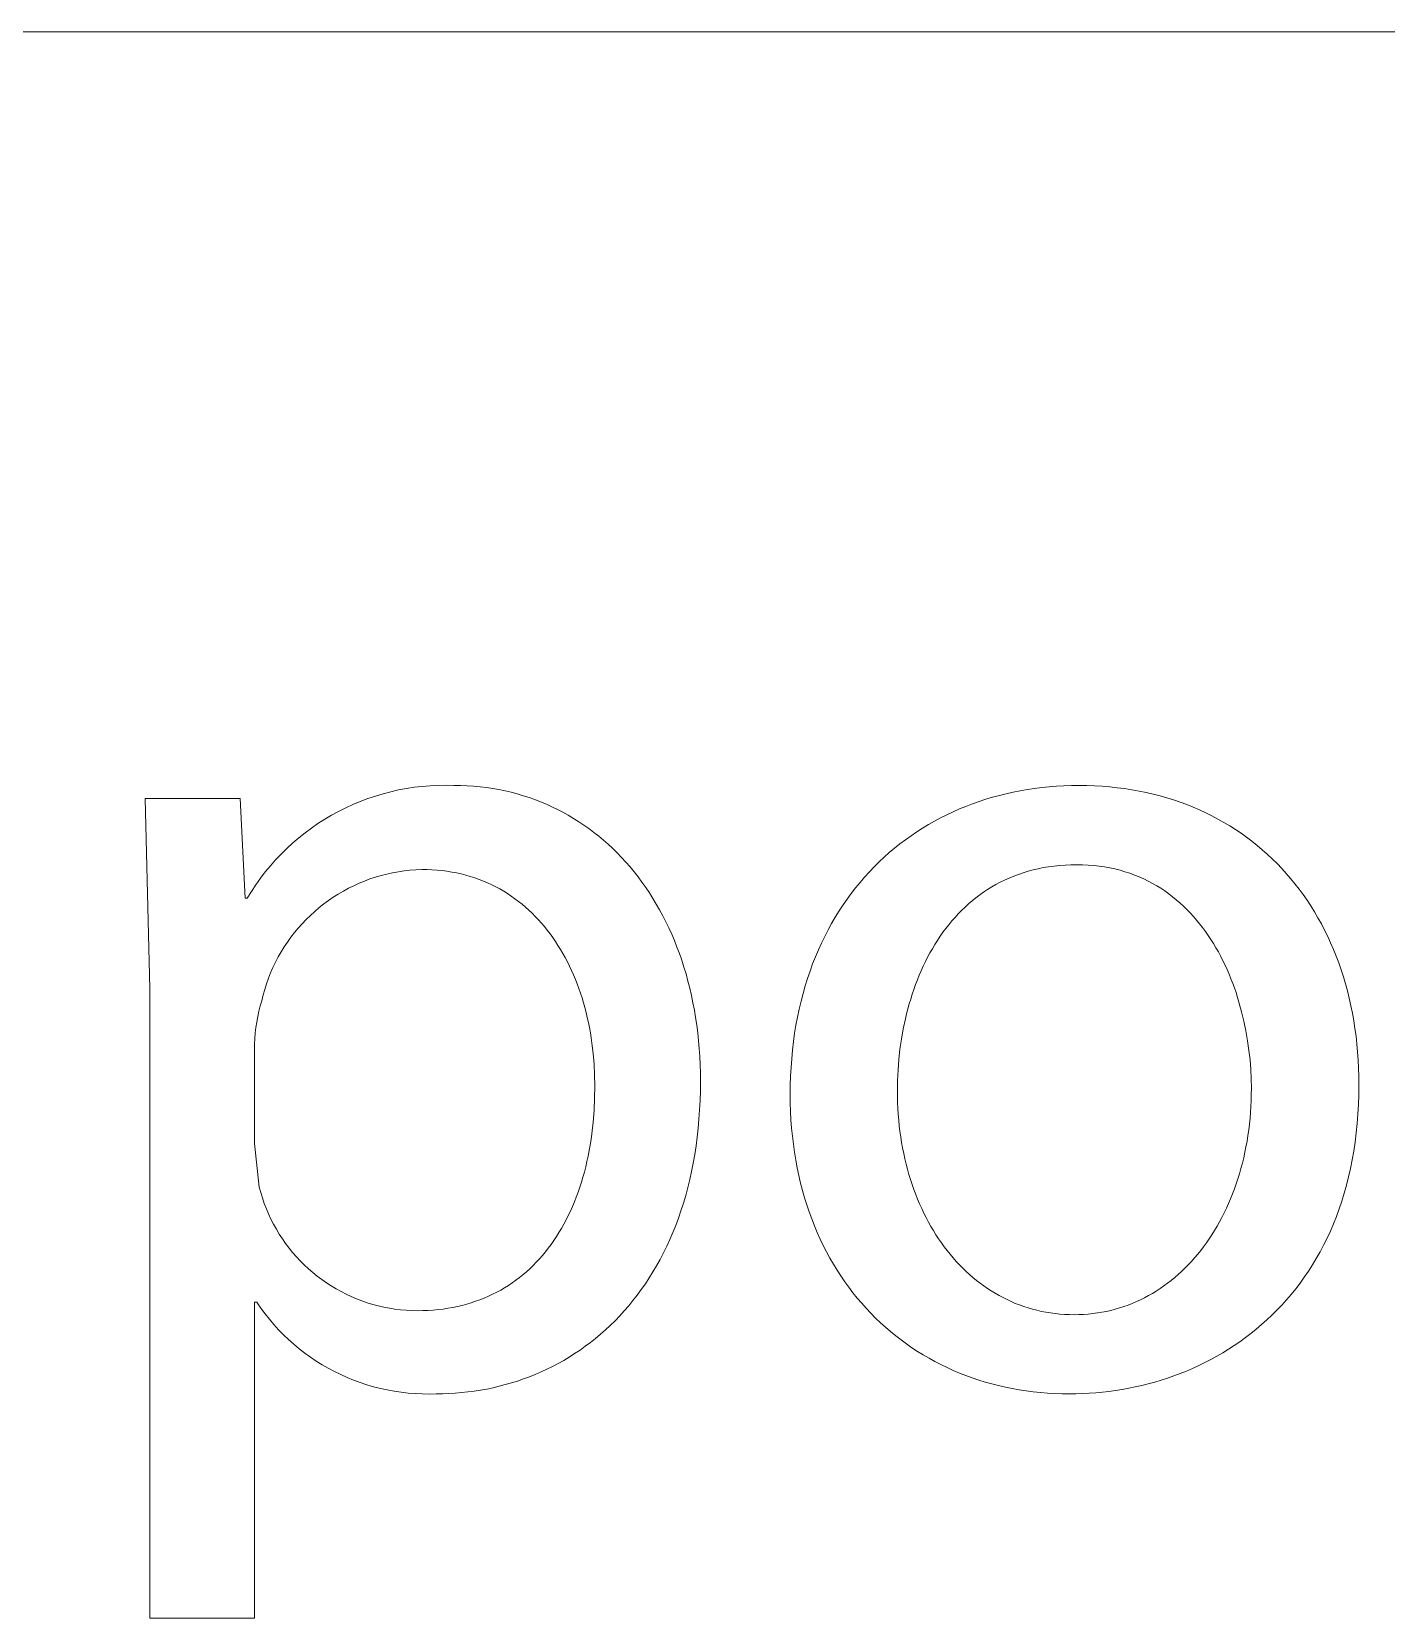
# Model space of a CAD drawing. Header units: millimetres. Extents: x 1434 to 4837, y 1889 to 4267.
# Drawn here: x 4688 to 4726.38, y 2224.95 to 2269.9 of the extents above; entities that cross this region are included whole.
import ezdxf

# ---------------------------------------------------------------- set-up
doc = ezdxf.new("R2010")
doc.units = ezdxf.units.MM
doc.header["$MEASUREMENT"] = 0
doc.layers.add('Domyślny', color=7, linetype='Continuous', true_color=0x000000)

msp = doc.modelspace()

# ---------------------------------------------------------------- linework, layer by layer
at = {"layer": 'Domyślny', "color": 18, "lineweight": 15, "true_color": 0x000000}
for p, q in [((4834.107, 2269.897), (3551.346, 2269.897)), ((4691.341, 2242.788), (4691.217, 2248.171)), ((4691.217, 2248.171), (4693.902, 2248.171)), ((4693.902, 2248.171), (4694.05, 2245.349)), ((4697.309, 2248.094), (4697.521, 2248.173)), ((4697.521, 2248.173), (4697.735, 2248.246)), ((4697.735, 2248.246), (4697.952, 2248.31)), ((4697.952, 2248.31), (4698.171, 2248.367)), ((4698.171, 2248.367), (4698.391, 2248.417)), ((4698.391, 2248.417), (4698.613, 2248.459)), ((4698.613, 2248.459), (4698.837, 2248.493)), ((4698.837, 2248.493), (4699.062, 2248.519)), ((4699.062, 2248.519), (4699.287, 2248.537)), ((4699.287, 2248.537), (4699.513, 2248.547)), ((4699.513, 2248.547), (4699.739, 2248.55)), ((4699.739, 2248.55), (4699.965, 2248.545)), ((4699.965, 2248.545), (4700.151, 2248.542)), ((4700.151, 2248.542), (4700.336, 2248.535)), ((4700.336, 2248.535), (4700.519, 2248.523)), ((4700.519, 2248.523), (4700.701, 2248.506)), ((4700.701, 2248.506), (4700.88, 2248.484)), ((4700.88, 2248.484), (4701.059, 2248.457)), ((4701.059, 2248.457), (4701.235, 2248.426)), ((4701.235, 2248.426), (4701.41, 2248.39)), ((4701.41, 2248.39), (4701.583, 2248.35)), ((4701.583, 2248.35), (4701.754, 2248.305)), ((4701.754, 2248.305), (4701.923, 2248.255)), ((4701.923, 2248.255), (4702.09, 2248.201)), ((4702.09, 2248.201), (4702.255, 2248.143)), ((4702.255, 2248.143), (4702.418, 2248.08)), ((4714.837, 2248.09), (4715.027, 2248.152)), ((4715.027, 2248.152), (4715.219, 2248.209)), ((4715.219, 2248.209), (4715.413, 2248.262)), ((4715.413, 2248.262), (4715.609, 2248.311)), ((4715.609, 2248.311), (4715.807, 2248.355)), ((4715.807, 2248.355), (4716.007, 2248.394)), ((4716.007, 2248.394), (4716.209, 2248.429)), ((4716.209, 2248.429), (4716.412, 2248.459)), ((4716.412, 2248.459), (4716.618, 2248.485)), ((4716.618, 2248.485), (4716.825, 2248.506)), ((4716.825, 2248.506), (4717.034, 2248.522)), ((4717.034, 2248.522), (4717.244, 2248.534)), ((4717.244, 2248.534), (4717.456, 2248.541)), ((4717.456, 2248.541), (4717.669, 2248.544)), ((4717.669, 2248.544), (4717.89, 2248.541)), ((4717.89, 2248.541), (4718.109, 2248.534)), ((4718.109, 2248.534), (4718.325, 2248.521)), ((4718.325, 2248.521), (4718.539, 2248.504)), ((4718.539, 2248.504), (4718.75, 2248.482)), ((4718.75, 2248.482), (4718.96, 2248.455)), ((4718.96, 2248.455), (4719.166, 2248.423)), ((4719.166, 2248.423), (4719.37, 2248.386)), ((4719.37, 2248.386), (4719.572, 2248.345)), ((4719.572, 2248.345), (4719.77, 2248.299)), ((4719.77, 2248.299), (4719.967, 2248.249)), ((4719.967, 2248.249), (4720.16, 2248.193)), ((4720.16, 2248.193), (4720.351, 2248.134)), ((4720.351, 2248.134), (4720.539, 2248.07)), ((4696.3, 2247.588), (4696.494, 2247.703)), ((4696.494, 2247.703), (4696.693, 2247.811)), ((4696.693, 2247.811), (4696.895, 2247.913)), ((4696.895, 2247.913), (4697.101, 2248.007)), ((4697.101, 2248.007), (4697.309, 2248.094)), ((4702.418, 2248.08), (4702.579, 2248.012)), ((4702.579, 2248.012), (4702.738, 2247.941)), ((4702.738, 2247.941), (4702.895, 2247.865)), ((4702.895, 2247.865), (4703.049, 2247.784)), ((4703.049, 2247.784), (4703.201, 2247.7)), ((4703.201, 2247.7), (4703.351, 2247.611)), ((4713.748, 2247.626), (4713.924, 2247.714)), ((4713.924, 2247.714), (4714.101, 2247.798)), ((4714.101, 2247.798), (4714.282, 2247.878)), ((4714.282, 2247.878), (4714.464, 2247.953)), ((4714.464, 2247.953), (4714.65, 2248.023)), ((4714.65, 2248.023), (4714.837, 2248.09)), ((4720.539, 2248.07), (4720.725, 2248.001)), ((4720.725, 2248.001), (4720.907, 2247.928)), ((4720.907, 2247.928), (4721.087, 2247.851)), ((4721.087, 2247.851), (4721.263, 2247.769)), ((4721.263, 2247.769), (4721.437, 2247.683)), ((4721.437, 2247.683), (4721.608, 2247.593)), ((4695.742, 2247.203), (4695.923, 2247.338)), ((4695.923, 2247.338), (4696.109, 2247.466)), ((4696.109, 2247.466), (4696.3, 2247.588)), ((4703.351, 2247.611), (4703.499, 2247.518)), ((4703.499, 2247.518), (4703.644, 2247.422)), ((4703.644, 2247.422), (4703.786, 2247.321)), ((4703.786, 2247.321), (4703.926, 2247.216)), ((4712.912, 2247.121), (4713.074, 2247.231)), ((4713.074, 2247.231), (4713.238, 2247.336)), ((4713.238, 2247.336), (4713.406, 2247.437)), ((4713.406, 2247.437), (4713.576, 2247.534)), ((4713.576, 2247.534), (4713.748, 2247.626)), ((4721.608, 2247.593), (4721.776, 2247.499)), ((4721.776, 2247.499), (4721.94, 2247.401)), ((4721.94, 2247.401), (4722.102, 2247.298)), ((4722.102, 2247.298), (4722.261, 2247.191)), ((4695.227, 2246.762), (4695.393, 2246.915)), ((4695.393, 2246.915), (4695.565, 2247.062)), ((4695.565, 2247.062), (4695.742, 2247.203)), ((4703.926, 2247.216), (4704.064, 2247.107)), ((4704.064, 2247.107), (4704.199, 2246.994)), ((4704.199, 2246.994), (4704.331, 2246.877)), ((4704.331, 2246.877), (4704.46, 2246.756)), ((4712.445, 2246.768), (4712.598, 2246.89)), ((4712.598, 2246.89), (4712.754, 2247.008)), ((4712.754, 2247.008), (4712.912, 2247.121)), ((4722.261, 2247.191), (4722.416, 2247.081)), ((4722.416, 2247.081), (4722.568, 2246.966)), ((4722.568, 2246.966), (4722.717, 2246.847)), ((4722.717, 2246.847), (4722.863, 2246.725)), ((4694.761, 2246.269), (4694.91, 2246.439)), ((4694.91, 2246.439), (4695.066, 2246.603)), ((4695.066, 2246.603), (4695.227, 2246.762)), ((4704.46, 2246.756), (4704.587, 2246.632)), ((4704.587, 2246.632), (4704.711, 2246.504)), ((4704.711, 2246.504), (4704.832, 2246.372)), ((4704.832, 2246.372), (4704.951, 2246.236)), ((4711.866, 2246.239), (4712.006, 2246.377)), ((4712.006, 2246.377), (4712.149, 2246.512)), ((4712.149, 2246.512), (4712.296, 2246.642)), ((4712.296, 2246.642), (4712.445, 2246.768)), ((4722.863, 2246.725), (4723.005, 2246.598)), ((4723.005, 2246.598), (4723.144, 2246.468)), ((4723.144, 2246.468), (4723.28, 2246.334)), ((4723.28, 2246.334), (4723.412, 2246.196)), ((4694.349, 2245.731), (4694.48, 2245.915)), ((4694.48, 2245.915), (4694.617, 2246.095)), ((4694.617, 2246.095), (4694.761, 2246.269)), ((4697.583, 2245.895), (4697.427, 2245.837)), ((4697.741, 2245.947), (4697.583, 2245.895)), ((4697.9, 2245.994), (4697.741, 2245.947)), ((4698.061, 2246.036), (4697.9, 2245.994)), ((4698.223, 2246.072), (4698.061, 2246.036)), ((4698.386, 2246.102), (4698.223, 2246.072)), ((4698.55, 2246.126), (4698.386, 2246.102)), ((4698.715, 2246.145), (4698.55, 2246.126)), ((4698.881, 2246.158), (4698.715, 2246.145)), ((4699.047, 2246.165), (4698.881, 2246.158)), ((4699.194, 2246.163), (4699.047, 2246.165)), ((4699.339, 2246.157), (4699.194, 2246.163)), ((4699.482, 2246.147), (4699.339, 2246.157)), ((4699.623, 2246.133), (4699.482, 2246.147)), ((4699.762, 2246.115), (4699.623, 2246.133)), ((4699.899, 2246.093), (4699.762, 2246.115)), ((4700.033, 2246.067), (4699.899, 2246.093)), ((4700.166, 2246.037), (4700.033, 2246.067)), ((4700.296, 2246.004), (4700.166, 2246.037)), ((4700.424, 2245.967), (4700.296, 2246.004)), ((4700.55, 2245.927), (4700.424, 2245.967)), ((4700.674, 2245.883), (4700.55, 2245.927)), ((4700.795, 2245.835), (4700.674, 2245.883)), ((4704.951, 2246.236), (4705.066, 2246.096)), ((4705.066, 2246.096), (4705.179, 2245.953)), ((4705.179, 2245.953), (4705.288, 2245.807)), ((4711.467, 2245.8), (4711.596, 2245.95)), ((4711.596, 2245.95), (4711.73, 2246.097)), ((4711.73, 2246.097), (4711.866, 2246.239)), ((4715.69, 2245.923), (4715.563, 2245.866)), ((4715.82, 2245.977), (4715.69, 2245.923)), ((4715.953, 2246.027), (4715.82, 2245.977)), ((4716.088, 2246.073), (4715.953, 2246.027)), ((4716.227, 2246.115), (4716.088, 2246.073)), ((4716.368, 2246.153), (4716.227, 2246.115)), ((4716.512, 2246.187), (4716.368, 2246.153)), ((4716.659, 2246.216), (4716.512, 2246.187)), ((4716.809, 2246.242), (4716.659, 2246.216)), ((4716.962, 2246.262), (4716.809, 2246.242)), ((4717.117, 2246.279), (4716.962, 2246.262)), ((4717.276, 2246.29), (4717.117, 2246.279)), ((4717.437, 2246.298), (4717.276, 2246.29)), ((4717.601, 2246.3), (4717.437, 2246.298)), ((4717.766, 2246.297), (4717.601, 2246.3)), ((4717.928, 2246.29), (4717.766, 2246.297)), ((4718.086, 2246.277), (4717.928, 2246.29)), ((4718.241, 2246.26), (4718.086, 2246.277)), ((4718.394, 2246.237), (4718.241, 2246.26)), ((4718.543, 2246.21), (4718.394, 2246.237)), ((4718.689, 2246.179), (4718.543, 2246.21)), ((4718.832, 2246.143), (4718.689, 2246.179)), ((4718.973, 2246.102), (4718.832, 2246.143)), ((4719.11, 2246.057), (4718.973, 2246.102)), ((4719.244, 2246.008), (4719.11, 2246.057)), ((4719.375, 2245.955), (4719.244, 2246.008)), ((4719.504, 2245.898), (4719.375, 2245.955)), ((4719.629, 2245.837), (4719.504, 2245.898)), ((4723.412, 2246.196), (4723.54, 2246.055)), ((4723.54, 2246.055), (4723.665, 2245.91)), ((4723.665, 2245.91), (4723.787, 2245.761)), ((4694.106, 2245.349), (4694.224, 2245.542)), ((4694.224, 2245.542), (4694.349, 2245.731)), ((4696.684, 2245.468), (4696.544, 2245.379)), ((4696.828, 2245.552), (4696.684, 2245.468)), ((4696.974, 2245.631), (4696.828, 2245.552)), ((4697.123, 2245.705), (4696.974, 2245.631)), ((4697.274, 2245.774), (4697.123, 2245.705)), ((4697.427, 2245.837), (4697.274, 2245.774)), ((4700.915, 2245.784), (4700.795, 2245.835)), ((4701.032, 2245.73), (4700.915, 2245.784)), ((4701.147, 2245.672), (4701.032, 2245.73)), ((4701.26, 2245.612), (4701.147, 2245.672)), ((4701.371, 2245.547), (4701.26, 2245.612)), ((4701.48, 2245.48), (4701.371, 2245.547)), ((4701.586, 2245.41), (4701.48, 2245.48)), ((4705.288, 2245.807), (4705.394, 2245.657)), ((4705.394, 2245.657), (4705.498, 2245.503)), ((4705.498, 2245.503), (4705.598, 2245.346)), ((4711.099, 2245.325), (4711.218, 2245.487)), ((4711.218, 2245.487), (4711.341, 2245.645)), ((4711.341, 2245.645), (4711.467, 2245.8)), ((4714.857, 2245.445), (4714.749, 2245.363)), ((4714.968, 2245.524), (4714.857, 2245.445)), ((4715.082, 2245.599), (4714.968, 2245.524)), ((4715.198, 2245.671), (4715.082, 2245.599)), ((4715.317, 2245.739), (4715.198, 2245.671)), ((4715.438, 2245.804), (4715.317, 2245.739)), ((4715.563, 2245.866), (4715.438, 2245.804)), ((4719.752, 2245.772), (4719.629, 2245.837)), ((4719.871, 2245.704), (4719.752, 2245.772)), ((4719.988, 2245.632), (4719.871, 2245.704)), ((4720.102, 2245.556), (4719.988, 2245.632)), ((4720.213, 2245.477), (4720.102, 2245.556)), ((4720.322, 2245.394), (4720.213, 2245.477)), ((4723.787, 2245.761), (4723.905, 2245.609)), ((4723.905, 2245.609), (4724.02, 2245.453)), ((4724.02, 2245.453), (4724.13, 2245.294)), ((4694.05, 2245.349), (4694.106, 2245.349)), ((4696.143, 2245.084), (4696.017, 2244.977)), ((4696.273, 2245.187), (4696.143, 2245.084)), ((4696.407, 2245.286), (4696.273, 2245.187)), ((4696.544, 2245.379), (4696.407, 2245.286)), ((4701.69, 2245.336), (4701.586, 2245.41)), ((4701.792, 2245.26), (4701.69, 2245.336)), ((4701.891, 2245.18), (4701.792, 2245.26)), ((4701.989, 2245.098), (4701.891, 2245.18)), ((4702.084, 2245.013), (4701.989, 2245.098)), ((4702.177, 2244.925), (4702.084, 2245.013)), ((4705.598, 2245.346), (4705.695, 2245.185)), ((4705.695, 2245.185), (4705.788, 2245.021)), ((4705.788, 2245.021), (4705.879, 2244.854)), ((4710.765, 2244.815), (4710.872, 2244.989)), ((4710.872, 2244.989), (4710.984, 2245.159)), ((4710.984, 2245.159), (4711.099, 2245.325)), ((4714.344, 2245.005), (4714.25, 2244.908)), ((4714.441, 2245.099), (4714.344, 2245.005)), ((4714.541, 2245.19), (4714.441, 2245.099)), ((4714.644, 2245.278), (4714.541, 2245.19)), ((4714.749, 2245.363), (4714.644, 2245.278)), ((4720.427, 2245.309), (4720.322, 2245.394)), ((4720.53, 2245.22), (4720.427, 2245.309)), ((4720.63, 2245.128), (4720.53, 2245.22)), ((4720.727, 2245.034), (4720.63, 2245.128)), ((4720.821, 2244.936), (4720.727, 2245.034)), ((4724.13, 2245.294), (4724.237, 2245.131)), ((4724.237, 2245.131), (4724.341, 2244.965)), ((4695.66, 2244.629), (4695.55, 2244.505)), ((4695.775, 2244.749), (4695.66, 2244.629)), ((4695.894, 2244.865), (4695.775, 2244.749)), ((4696.017, 2244.977), (4695.894, 2244.865)), ((4702.267, 2244.834), (4702.177, 2244.925)), ((4702.356, 2244.74), (4702.267, 2244.834)), ((4702.442, 2244.644), (4702.356, 2244.74)), ((4702.525, 2244.546), (4702.442, 2244.644)), ((4702.607, 2244.444), (4702.525, 2244.546)), ((4705.879, 2244.854), (4705.966, 2244.683)), ((4705.966, 2244.683), (4706.049, 2244.509)), ((4710.561, 2244.455), (4710.661, 2244.637)), ((4710.661, 2244.637), (4710.765, 2244.815)), ((4713.982, 2244.601), (4713.898, 2244.494)), ((4714.068, 2244.706), (4713.982, 2244.601)), ((4714.158, 2244.808), (4714.068, 2244.706)), ((4714.25, 2244.908), (4714.158, 2244.808)), ((4720.913, 2244.836), (4720.821, 2244.936)), ((4721.002, 2244.733), (4720.913, 2244.836)), ((4721.088, 2244.628), (4721.002, 2244.733)), ((4721.172, 2244.52), (4721.088, 2244.628)), ((4724.341, 2244.965), (4724.44, 2244.796)), ((4724.44, 2244.796), (4724.536, 2244.623)), ((4724.536, 2244.623), (4724.628, 2244.447)), ((4695.245, 2244.11), (4695.153, 2243.972)), ((4695.342, 2244.245), (4695.245, 2244.11)), ((4695.444, 2244.377), (4695.342, 2244.245)), ((4695.55, 2244.505), (4695.444, 2244.377)), ((4702.686, 2244.341), (4702.607, 2244.444)), ((4702.763, 2244.235), (4702.686, 2244.341)), ((4702.837, 2244.126), (4702.763, 2244.235)), ((4702.909, 2244.015), (4702.837, 2244.126)), ((4706.049, 2244.509), (4706.13, 2244.332)), ((4706.13, 2244.332), (4706.206, 2244.152)), ((4706.206, 2244.152), (4706.28, 2243.968)), ((4710.374, 2244.081), (4710.466, 2244.27)), ((4710.466, 2244.27), (4710.561, 2244.455)), ((4713.661, 2244.157), (4713.587, 2244.04)), ((4713.737, 2244.272), (4713.661, 2244.157)), ((4713.816, 2244.384), (4713.737, 2244.272)), ((4713.898, 2244.494), (4713.816, 2244.384)), ((4721.253, 2244.409), (4721.172, 2244.52)), ((4721.332, 2244.297), (4721.253, 2244.409)), ((4721.407, 2244.182), (4721.332, 2244.297)), ((4721.481, 2244.066), (4721.407, 2244.182)), ((4724.628, 2244.447), (4724.716, 2244.268)), ((4724.716, 2244.268), (4724.8, 2244.085)), ((4724.8, 2244.085), (4724.88, 2243.9)), ((4694.984, 2243.687), (4694.906, 2243.54)), ((4695.066, 2243.831), (4694.984, 2243.687)), ((4695.153, 2243.972), (4695.066, 2243.831)), ((4702.979, 2243.902), (4702.909, 2244.015)), ((4703.046, 2243.787), (4702.979, 2243.902)), ((4703.112, 2243.67), (4703.046, 2243.787)), ((4703.174, 2243.55), (4703.112, 2243.67)), ((4706.28, 2243.968), (4706.349, 2243.782)), ((4706.349, 2243.782), (4706.415, 2243.592)), ((4710.124, 2243.491), (4710.203, 2243.691)), ((4710.203, 2243.691), (4710.286, 2243.888)), ((4710.286, 2243.888), (4710.374, 2244.081)), ((4713.382, 2243.678), (4713.318, 2243.553)), ((4713.448, 2243.8), (4713.382, 2243.678)), ((4713.516, 2243.921), (4713.448, 2243.8)), ((4713.587, 2244.04), (4713.516, 2243.921)), ((4721.551, 2243.947), (4721.481, 2244.066)), ((4721.619, 2243.827), (4721.551, 2243.947)), ((4721.685, 2243.704), (4721.619, 2243.827)), ((4721.748, 2243.58), (4721.685, 2243.704)), ((4724.88, 2243.9), (4724.956, 2243.711)), ((4724.956, 2243.711), (4725.028, 2243.519)), ((4694.767, 2243.238), (4694.706, 2243.084)), ((4694.834, 2243.39), (4694.767, 2243.238)), ((4694.906, 2243.54), (4694.834, 2243.39)), ((4703.235, 2243.428), (4703.174, 2243.55)), ((4703.293, 2243.305), (4703.235, 2243.428)), ((4703.348, 2243.179), (4703.293, 2243.305)), ((4706.415, 2243.592), (4706.478, 2243.399)), ((4706.478, 2243.399), (4706.537, 2243.204)), ((4706.537, 2243.204), (4706.592, 2243.005)), ((4709.979, 2243.079), (4710.049, 2243.286)), ((4710.049, 2243.286), (4710.124, 2243.491)), ((4713.199, 2243.298), (4713.143, 2243.168)), ((4713.257, 2243.426), (4713.199, 2243.298)), ((4713.318, 2243.553), (4713.257, 2243.426)), ((4721.808, 2243.455), (4721.748, 2243.58)), ((4721.866, 2243.328), (4721.808, 2243.455)), ((4721.922, 2243.2), (4721.866, 2243.328)), ((4721.975, 2243.07), (4721.922, 2243.2)), ((4725.028, 2243.519), (4725.096, 2243.324)), ((4725.096, 2243.324), (4725.16, 2243.127)), ((4691.341, 2224.952), (4691.341, 2242.788)), ((4694.599, 2242.769), (4694.554, 2242.61)), ((4694.65, 2242.928), (4694.599, 2242.769)), ((4694.706, 2243.084), (4694.65, 2242.928)), ((4703.402, 2243.052), (4703.348, 2243.179)), ((4703.452, 2242.923), (4703.402, 2243.052)), ((4703.501, 2242.792), (4703.452, 2242.923)), ((4703.547, 2242.659), (4703.501, 2242.792)), ((4706.592, 2243.005), (4706.643, 2242.803)), ((4706.643, 2242.803), (4706.69, 2242.599)), ((4709.852, 2242.652), (4709.913, 2242.867)), ((4709.913, 2242.867), (4709.979, 2243.079)), ((4712.99, 2242.768), (4712.944, 2242.632)), ((4713.039, 2242.903), (4712.99, 2242.768)), ((4713.09, 2243.036), (4713.039, 2242.903)), ((4713.143, 2243.168), (4713.09, 2243.036)), ((4722.025, 2242.939), (4721.975, 2243.07)), ((4722.073, 2242.808), (4722.025, 2242.939)), ((4722.119, 2242.675), (4722.073, 2242.808)), ((4725.16, 2243.127), (4725.22, 2242.926)), ((4725.22, 2242.926), (4725.275, 2242.722)), ((4694.472, 2242.299), (4694.434, 2242.148)), ((4694.514, 2242.448), (4694.472, 2242.299)), ((4694.554, 2242.61), (4694.514, 2242.448)), ((4703.59, 2242.524), (4703.547, 2242.659)), ((4703.632, 2242.388), (4703.59, 2242.524)), ((4703.67, 2242.251), (4703.632, 2242.388)), ((4706.69, 2242.599), (4706.734, 2242.391)), ((4706.734, 2242.391), (4706.773, 2242.181)), ((4709.743, 2242.211), (4709.795, 2242.433)), ((4709.795, 2242.433), (4709.852, 2242.652)), ((4712.86, 2242.357), (4712.821, 2242.217)), ((4712.901, 2242.495), (4712.86, 2242.357)), ((4712.944, 2242.632), (4712.901, 2242.495)), ((4722.162, 2242.541), (4722.119, 2242.675)), ((4722.203, 2242.407), (4722.162, 2242.541)), ((4722.278, 2242.136), (4722.203, 2242.407)), ((4725.275, 2242.722), (4725.327, 2242.516)), ((4725.327, 2242.516), (4725.374, 2242.306)), ((4725.374, 2242.306), (4725.417, 2242.094)), ((4694.373, 2241.843), (4694.35, 2241.689)), ((4694.401, 2241.996), (4694.373, 2241.843)), ((4694.434, 2242.148), (4694.401, 2241.996)), ((4703.706, 2242.112), (4703.67, 2242.251)), ((4703.74, 2241.971), (4703.706, 2242.112)), ((4703.772, 2241.829), (4703.74, 2241.971)), ((4706.773, 2242.181), (4706.809, 2241.968)), ((4706.809, 2241.968), (4706.84, 2241.753)), ((4709.652, 2241.756), (4709.695, 2241.985)), ((4709.695, 2241.985), (4709.743, 2242.211)), ((4712.751, 2241.935), (4712.69, 2241.65)), ((4712.785, 2242.077), (4712.751, 2241.935)), ((4712.821, 2242.217), (4712.785, 2242.077)), ((4722.344, 2241.863), (4722.278, 2242.136)), ((4722.4, 2241.589), (4722.344, 2241.863)), ((4725.417, 2242.094), (4725.455, 2241.879)), ((4725.455, 2241.879), (4725.489, 2241.662)), ((4694.332, 2241.535), (4694.319, 2241.38)), ((4694.35, 2241.689), (4694.332, 2241.535)), ((4703.801, 2241.686), (4703.772, 2241.829)), ((4703.827, 2241.541), (4703.801, 2241.686)), ((4703.851, 2241.395), (4703.827, 2241.541)), ((4703.872, 2241.248), (4703.851, 2241.395)), ((4706.84, 2241.753), (4706.868, 2241.535)), ((4706.868, 2241.535), (4706.891, 2241.314)), ((4709.581, 2241.287), (4709.614, 2241.523)), ((4709.614, 2241.523), (4709.652, 2241.756)), ((4712.69, 2241.65), (4712.639, 2241.361)), ((4722.448, 2241.315), (4722.4, 2241.589)), ((4725.489, 2241.662), (4725.519, 2241.442)), ((4725.519, 2241.442), (4725.544, 2241.219)), ((4694.319, 2241.38), (4694.31, 2241.224)), ((4694.31, 2241.224), (4694.31, 2238.403)), ((4703.908, 2240.95), (4703.872, 2241.248)), ((4703.933, 2240.649), (4703.908, 2240.95)), ((4706.891, 2241.314), (4706.911, 2241.09)), ((4706.911, 2241.09), (4706.926, 2240.864)), ((4709.53, 2240.803), (4709.553, 2241.047)), ((4709.553, 2241.047), (4709.581, 2241.287)), ((4712.598, 2241.071), (4712.566, 2240.778)), ((4712.639, 2241.361), (4712.598, 2241.071)), ((4722.486, 2241.041), (4722.448, 2241.315)), ((4722.516, 2240.769), (4722.486, 2241.041)), ((4725.544, 2241.219), (4725.564, 2240.994)), ((4725.564, 2240.994), (4725.581, 2240.766)), ((4703.948, 2240.343), (4703.933, 2240.649)), ((4706.926, 2240.864), (4706.936, 2240.635)), ((4706.936, 2240.635), (4706.943, 2240.404)), ((4709.498, 2240.306), (4709.511, 2240.556)), ((4709.511, 2240.556), (4709.53, 2240.803)), ((4712.566, 2240.778), (4712.543, 2240.485)), ((4722.537, 2240.498), (4722.516, 2240.769)), ((4722.549, 2240.23), (4722.537, 2240.498)), ((4725.581, 2240.766), (4725.592, 2240.535)), ((4725.592, 2240.535), (4725.599, 2240.303)), ((4703.954, 2240.035), (4703.948, 2240.343)), ((4706.945, 2240.171), (4706.942, 2239.895)), ((4706.943, 2240.404), (4706.945, 2240.171)), ((4709.488, 2239.796), (4709.491, 2240.053)), ((4709.491, 2240.053), (4709.498, 2240.306)), ((4712.529, 2240.191), (4712.525, 2239.898)), ((4712.543, 2240.485), (4712.529, 2240.191)), ((4722.553, 2239.966), (4722.549, 2240.23)), ((4725.601, 2240.068), (4725.598, 2239.784)), ((4725.599, 2240.303), (4725.601, 2240.068)), ((4703.932, 2239.341), (4703.948, 2239.684)), ((4703.948, 2239.684), (4703.954, 2240.035)), ((4706.935, 2239.624), (4706.922, 2239.357)), ((4706.942, 2239.895), (4706.935, 2239.624)), ((4709.49, 2239.552), (4709.488, 2239.796)), ((4712.525, 2239.898), (4712.526, 2239.729)), ((4712.526, 2239.729), (4712.531, 2239.561)), ((4722.539, 2239.451), (4722.547, 2239.621)), ((4722.547, 2239.621), (4722.552, 2239.793)), ((4722.552, 2239.793), (4722.553, 2239.966)), ((4725.598, 2239.784), (4725.589, 2239.506)), ((4703.905, 2239.006), (4703.932, 2239.341)), ((4706.922, 2239.357), (4706.904, 2239.094)), ((4709.498, 2239.312), (4709.49, 2239.552)), ((4709.51, 2239.074), (4709.498, 2239.312)), ((4712.531, 2239.561), (4712.538, 2239.395)), ((4712.538, 2239.395), (4712.549, 2239.231)), ((4712.549, 2239.231), (4712.562, 2239.067)), ((4722.515, 2239.116), (4722.528, 2239.283)), ((4722.528, 2239.283), (4722.539, 2239.451)), ((4725.574, 2239.233), (4725.553, 2238.964)), ((4725.589, 2239.506), (4725.574, 2239.233)), ((4703.868, 2238.678), (4703.905, 2239.006)), ((4706.881, 2238.836), (4706.853, 2238.583)), ((4706.904, 2239.094), (4706.881, 2238.836)), ((4709.528, 2238.839), (4709.51, 2239.074)), ((4709.55, 2238.608), (4709.528, 2238.839)), ((4712.562, 2239.067), (4712.579, 2238.906)), ((4712.579, 2238.906), (4712.598, 2238.746)), ((4712.598, 2238.746), (4712.62, 2238.587)), ((4722.455, 2238.626), (4722.478, 2238.788)), ((4722.478, 2238.788), (4722.498, 2238.951)), ((4722.498, 2238.951), (4722.515, 2239.116)), ((4725.526, 2238.701), (4725.494, 2238.443)), ((4725.553, 2238.964), (4725.526, 2238.701)), ((4694.31, 2238.403), (4694.446, 2237.168)), ((4703.793, 2238.201), (4703.82, 2238.358)), ((4703.82, 2238.358), (4703.845, 2238.517)), ((4703.845, 2238.517), (4703.868, 2238.678)), ((4706.82, 2238.333), (4706.783, 2238.088)), ((4706.853, 2238.583), (4706.82, 2238.333)), ((4709.577, 2238.379), (4709.55, 2238.608)), ((4709.609, 2238.154), (4709.577, 2238.379)), ((4712.62, 2238.587), (4712.645, 2238.43)), ((4712.645, 2238.43), (4712.673, 2238.275)), ((4712.673, 2238.275), (4712.703, 2238.121)), ((4722.37, 2238.152), (4722.401, 2238.308)), ((4722.401, 2238.308), (4722.43, 2238.466)), ((4722.43, 2238.466), (4722.455, 2238.626)), ((4725.494, 2238.443), (4725.456, 2238.189)), ((4703.694, 2237.742), (4703.729, 2237.893)), ((4703.729, 2237.893), (4703.762, 2238.046)), ((4703.762, 2238.046), (4703.793, 2238.201)), ((4706.741, 2237.848), (4706.694, 2237.612)), ((4706.783, 2238.088), (4706.741, 2237.848)), ((4709.645, 2237.931), (4709.609, 2238.154)), ((4709.686, 2237.712), (4709.645, 2237.931)), ((4712.703, 2238.121), (4712.736, 2237.97)), ((4712.736, 2237.97), (4712.772, 2237.82)), ((4712.772, 2237.82), (4712.811, 2237.672)), ((4722.259, 2237.695), (4722.299, 2237.845)), ((4722.299, 2237.845), (4722.336, 2237.998)), ((4722.336, 2237.998), (4722.37, 2238.152)), ((4725.412, 2237.941), (4725.363, 2237.697)), ((4725.456, 2238.189), (4725.412, 2237.941)), ((4703.572, 2237.304), (4703.615, 2237.448)), ((4703.615, 2237.448), (4703.656, 2237.594)), ((4703.656, 2237.594), (4703.694, 2237.742)), ((4706.643, 2237.38), (4706.587, 2237.152)), ((4706.694, 2237.612), (4706.643, 2237.38)), ((4709.732, 2237.495), (4709.686, 2237.712)), ((4709.782, 2237.282), (4709.732, 2237.495)), ((4712.811, 2237.672), (4712.852, 2237.525)), ((4712.852, 2237.525), (4712.896, 2237.381)), ((4712.896, 2237.381), (4712.943, 2237.239)), ((4722.125, 2237.256), (4722.172, 2237.4)), ((4722.172, 2237.4), (4722.217, 2237.547)), ((4722.217, 2237.547), (4722.259, 2237.695)), ((4725.309, 2237.458), (4725.25, 2237.224)), ((4725.363, 2237.697), (4725.309, 2237.458)), ((4694.446, 2237.168), (4694.488, 2237.012)), ((4694.488, 2237.012), (4694.536, 2236.858)), ((4703.428, 2236.886), (4703.479, 2237.023)), ((4703.479, 2237.023), (4703.527, 2237.162)), ((4703.527, 2237.162), (4703.572, 2237.304)), ((4706.527, 2236.929), (4706.463, 2236.71)), ((4706.587, 2237.152), (4706.527, 2236.929)), ((4709.836, 2237.072), (4709.782, 2237.282)), ((4709.895, 2236.866), (4709.836, 2237.072)), ((4712.943, 2237.239), (4712.992, 2237.098)), ((4712.992, 2237.098), (4713.043, 2236.96)), ((4713.043, 2236.96), (4713.098, 2236.824)), ((4721.966, 2236.836), (4722.022, 2236.974)), ((4722.022, 2236.974), (4722.074, 2237.114)), ((4722.074, 2237.114), (4722.125, 2237.256)), ((4725.185, 2236.995), (4725.116, 2236.771)), ((4725.25, 2237.224), (4725.185, 2236.995)), ((4694.536, 2236.858), (4694.588, 2236.705)), ((4694.588, 2236.705), (4694.646, 2236.555)), ((4694.646, 2236.555), (4694.709, 2236.406)), ((4703.202, 2236.361), (4703.262, 2236.489)), ((4703.262, 2236.489), (4703.32, 2236.619)), ((4703.32, 2236.619), (4703.375, 2236.751)), ((4703.375, 2236.751), (4703.428, 2236.886)), ((4706.394, 2236.496), (4706.321, 2236.286)), ((4706.463, 2236.71), (4706.394, 2236.496)), ((4709.958, 2236.662), (4709.895, 2236.866)), ((4710.026, 2236.462), (4709.958, 2236.662)), ((4710.098, 2236.266), (4710.026, 2236.462)), ((4713.098, 2236.824), (4713.154, 2236.69)), ((4713.154, 2236.69), (4713.213, 2236.558)), ((4713.213, 2236.558), (4713.275, 2236.429)), ((4721.786, 2236.436), (4721.849, 2236.567)), ((4721.849, 2236.567), (4721.909, 2236.701)), ((4721.909, 2236.701), (4721.966, 2236.836)), ((4725.042, 2236.552), (4724.963, 2236.337)), ((4725.116, 2236.771), (4725.042, 2236.552)), ((4694.709, 2236.406), (4694.778, 2236.26)), ((4694.778, 2236.26), (4694.851, 2236.116)), ((4694.851, 2236.116), (4694.93, 2235.975)), ((4702.937, 2235.877), (4703.007, 2235.995)), ((4703.007, 2235.995), (4703.074, 2236.114)), ((4703.074, 2236.114), (4703.139, 2236.237)), ((4703.139, 2236.237), (4703.202, 2236.361)), ((4706.245, 2236.08), (4706.164, 2235.879)), ((4706.321, 2236.286), (4706.245, 2236.08)), ((4710.173, 2236.072), (4710.098, 2236.266)), ((4710.253, 2235.882), (4710.173, 2236.072)), ((4713.275, 2236.429), (4713.339, 2236.301)), ((4713.339, 2236.301), (4713.405, 2236.176)), ((4713.405, 2236.176), (4713.474, 2236.053)), ((4713.474, 2236.053), (4713.544, 2235.933)), ((4721.512, 2235.937), (4721.584, 2236.058)), ((4721.584, 2236.058), (4721.653, 2236.182)), ((4721.653, 2236.182), (4721.721, 2236.308)), ((4721.721, 2236.308), (4721.786, 2236.436)), ((4724.879, 2236.127), (4724.791, 2235.922)), ((4724.963, 2236.337), (4724.879, 2236.127)), ((4694.93, 2235.975), (4695.013, 2235.837)), ((4695.013, 2235.837), (4695.101, 2235.702)), ((4695.101, 2235.702), (4695.193, 2235.57)), ((4695.193, 2235.57), (4695.291, 2235.441)), ((4702.713, 2235.542), (4702.79, 2235.651)), ((4702.79, 2235.651), (4702.864, 2235.763)), ((4702.864, 2235.763), (4702.937, 2235.877)), ((4706.079, 2235.682), (4705.991, 2235.489)), ((4706.164, 2235.879), (4706.079, 2235.682)), ((4710.337, 2235.695), (4710.253, 2235.882)), ((4710.425, 2235.512), (4710.337, 2235.695)), ((4713.544, 2235.933), (4713.618, 2235.815)), ((4713.618, 2235.815), (4713.693, 2235.7)), ((4713.693, 2235.7), (4713.771, 2235.587)), ((4713.771, 2235.587), (4713.851, 2235.477)), ((4721.201, 2235.477), (4721.282, 2235.588)), ((4721.282, 2235.588), (4721.361, 2235.702)), ((4721.361, 2235.702), (4721.437, 2235.818)), ((4721.437, 2235.818), (4721.512, 2235.937)), ((4724.698, 2235.721), (4724.601, 2235.526)), ((4724.791, 2235.922), (4724.698, 2235.721)), ((4695.291, 2235.441), (4695.392, 2235.316)), ((4695.392, 2235.316), (4695.498, 2235.194)), ((4695.498, 2235.194), (4695.608, 2235.076)), ((4702.293, 2235.038), (4702.382, 2235.133)), ((4702.382, 2235.133), (4702.468, 2235.231)), ((4702.468, 2235.231), (4702.552, 2235.332)), ((4702.552, 2235.332), (4702.633, 2235.435)), ((4702.633, 2235.435), (4702.713, 2235.542)), ((4705.803, 2235.117), (4705.703, 2234.938)), ((4705.899, 2235.301), (4705.803, 2235.117)), ((4705.991, 2235.489), (4705.899, 2235.301)), ((4710.517, 2235.333), (4710.425, 2235.512)), ((4710.613, 2235.156), (4710.517, 2235.333)), ((4710.713, 2234.984), (4710.613, 2235.156)), ((4713.851, 2235.477), (4713.933, 2235.369)), ((4713.933, 2235.369), (4714.017, 2235.264)), ((4714.017, 2235.264), (4714.103, 2235.162)), ((4714.103, 2235.162), (4714.192, 2235.062)), ((4720.857, 2235.061), (4720.946, 2235.161)), ((4720.946, 2235.161), (4721.033, 2235.264)), ((4721.033, 2235.264), (4721.118, 2235.369)), ((4721.118, 2235.369), (4721.201, 2235.477)), ((4724.394, 2235.148), (4724.285, 2234.966)), ((4724.5, 2235.335), (4724.394, 2235.148)), ((4724.601, 2235.526), (4724.5, 2235.335)), ((4695.608, 2235.076), (4695.722, 2234.962)), ((4695.722, 2234.962), (4695.84, 2234.852)), ((4695.84, 2234.852), (4695.962, 2234.747)), ((4695.962, 2234.747), (4696.088, 2234.645)), ((4696.088, 2234.645), (4696.217, 2234.548)), ((4701.817, 2234.606), (4701.916, 2234.686)), ((4701.916, 2234.686), (4702.014, 2234.77)), ((4702.014, 2234.77), (4702.109, 2234.856)), ((4702.109, 2234.856), (4702.202, 2234.945)), ((4702.202, 2234.945), (4702.293, 2235.038)), ((4705.6, 2234.762), (4705.493, 2234.592)), ((4705.703, 2234.938), (4705.6, 2234.762)), ((4710.816, 2234.814), (4710.713, 2234.984)), ((4710.923, 2234.649), (4710.816, 2234.814)), ((4711.034, 2234.487), (4710.923, 2234.649)), ((4714.192, 2235.062), (4714.282, 2234.965)), ((4714.282, 2234.965), (4714.375, 2234.871)), ((4714.375, 2234.871), (4714.469, 2234.78)), ((4714.469, 2234.78), (4714.565, 2234.692)), ((4714.565, 2234.692), (4714.664, 2234.607)), ((4720.382, 2234.604), (4720.48, 2234.69)), ((4720.48, 2234.69), (4720.577, 2234.778)), ((4720.577, 2234.778), (4720.673, 2234.869)), ((4720.673, 2234.869), (4720.766, 2234.964)), ((4720.766, 2234.964), (4720.857, 2235.061)), ((4724.172, 2234.789), (4724.054, 2234.617)), ((4724.285, 2234.966), (4724.172, 2234.789)), ((4696.217, 2234.548), (4696.349, 2234.456)), ((4696.349, 2234.456), (4696.484, 2234.368)), ((4696.484, 2234.368), (4696.622, 2234.285)), ((4696.622, 2234.285), (4696.764, 2234.207)), ((4696.764, 2234.207), (4696.907, 2234.134)), ((4701.172, 2234.189), (4701.285, 2234.251)), ((4701.285, 2234.251), (4701.395, 2234.315)), ((4701.395, 2234.315), (4701.504, 2234.383)), ((4701.504, 2234.383), (4701.61, 2234.454)), ((4701.61, 2234.454), (4701.715, 2234.529)), ((4701.715, 2234.529), (4701.817, 2234.606)), ((4705.27, 2234.263), (4705.154, 2234.105)), ((4705.384, 2234.425), (4705.27, 2234.263)), ((4705.493, 2234.592), (4705.384, 2234.425)), ((4711.149, 2234.329), (4711.034, 2234.487)), ((4711.267, 2234.174), (4711.149, 2234.329)), ((4714.664, 2234.607), (4714.764, 2234.524)), ((4714.764, 2234.524), (4714.866, 2234.445)), ((4714.866, 2234.445), (4714.97, 2234.369)), ((4714.97, 2234.369), (4715.076, 2234.296)), ((4715.076, 2234.296), (4715.184, 2234.226)), ((4715.184, 2234.226), (4715.293, 2234.159)), ((4719.751, 2234.156), (4719.86, 2234.223)), ((4719.86, 2234.223), (4719.968, 2234.293)), ((4719.968, 2234.293), (4720.074, 2234.366)), ((4720.074, 2234.366), (4720.178, 2234.442)), ((4720.178, 2234.442), (4720.281, 2234.522)), ((4720.281, 2234.522), (4720.382, 2234.604)), ((4723.809, 2234.286), (4723.681, 2234.127)), ((4723.933, 2234.449), (4723.809, 2234.286)), ((4724.054, 2234.617), (4723.933, 2234.449)), ((4694.378, 2233.904), (4694.31, 2233.904)), ((4694.31, 2233.904), (4694.31, 2224.952)), ((4694.491, 2233.741), (4694.378, 2233.904)), ((4696.907, 2234.134), (4697.054, 2234.065)), ((4697.054, 2234.065), (4697.202, 2234.002)), ((4697.202, 2234.002), (4697.353, 2233.945)), ((4697.353, 2233.945), (4697.505, 2233.892)), ((4697.505, 2233.892), (4697.66, 2233.845)), ((4697.66, 2233.845), (4697.815, 2233.803)), ((4697.815, 2233.803), (4697.973, 2233.767)), ((4697.973, 2233.767), (4698.131, 2233.736)), ((4699.791, 2233.734), (4699.926, 2233.758)), ((4699.926, 2233.758), (4700.06, 2233.785)), ((4700.06, 2233.785), (4700.192, 2233.816)), ((4700.192, 2233.816), (4700.322, 2233.851)), ((4700.322, 2233.851), (4700.45, 2233.889)), ((4700.45, 2233.889), (4700.575, 2233.931)), ((4700.575, 2233.931), (4700.699, 2233.976)), ((4700.699, 2233.976), (4700.82, 2234.024)), ((4700.82, 2234.024), (4700.939, 2234.076)), ((4700.939, 2234.076), (4701.057, 2234.131)), ((4701.057, 2234.131), (4701.172, 2234.189)), ((4704.912, 2233.803), (4704.786, 2233.658)), ((4705.034, 2233.952), (4704.912, 2233.803)), ((4705.154, 2234.105), (4705.034, 2233.952)), ((4711.388, 2234.023), (4711.267, 2234.174)), ((4711.513, 2233.876), (4711.388, 2234.023)), ((4711.641, 2233.733), (4711.513, 2233.876)), ((4715.293, 2234.159), (4715.405, 2234.095)), ((4715.405, 2234.095), (4715.517, 2234.035)), ((4715.517, 2234.035), (4715.632, 2233.978)), ((4715.632, 2233.978), (4715.748, 2233.925)), ((4715.748, 2233.925), (4715.866, 2233.874)), ((4715.866, 2233.874), (4715.986, 2233.828)), ((4715.986, 2233.828), (4716.107, 2233.784)), ((4716.107, 2233.784), (4716.229, 2233.745)), ((4718.819, 2233.744), (4718.941, 2233.783)), ((4718.941, 2233.783), (4719.061, 2233.826)), ((4719.061, 2233.826), (4719.18, 2233.873)), ((4719.18, 2233.873), (4719.297, 2233.923)), ((4719.297, 2233.923), (4719.413, 2233.976)), ((4719.413, 2233.976), (4719.527, 2234.033)), ((4719.527, 2234.033), (4719.64, 2234.093)), ((4719.64, 2234.093), (4719.751, 2234.156)), ((4723.414, 2233.823), (4723.276, 2233.678)), ((4723.549, 2233.973), (4723.414, 2233.823)), ((4723.681, 2234.127), (4723.549, 2233.973)), ((4694.609, 2233.581), (4694.491, 2233.741)), ((4694.733, 2233.425), (4694.609, 2233.581)), ((4694.861, 2233.274), (4694.733, 2233.425)), ((4698.131, 2233.736), (4698.29, 2233.711)), ((4698.29, 2233.711), (4698.451, 2233.692)), ((4698.451, 2233.692), (4698.611, 2233.678)), ((4698.611, 2233.678), (4698.772, 2233.669)), ((4698.772, 2233.669), (4698.934, 2233.666)), ((4698.934, 2233.666), (4699.081, 2233.668)), ((4699.081, 2233.668), (4699.227, 2233.674)), ((4699.227, 2233.674), (4699.371, 2233.683)), ((4699.371, 2233.683), (4699.513, 2233.696)), ((4699.513, 2233.696), (4699.653, 2233.713)), ((4699.653, 2233.713), (4699.791, 2233.734)), ((4704.526, 2233.381), (4704.392, 2233.25)), ((4704.658, 2233.518), (4704.526, 2233.381)), ((4704.786, 2233.658), (4704.658, 2233.518)), ((4711.773, 2233.593), (4711.641, 2233.733)), ((4711.907, 2233.457), (4711.773, 2233.593)), ((4712.045, 2233.325), (4711.907, 2233.457)), ((4712.187, 2233.197), (4712.045, 2233.325)), ((4716.229, 2233.745), (4716.353, 2233.709)), ((4716.353, 2233.709), (4716.479, 2233.676)), ((4716.479, 2233.676), (4716.606, 2233.647)), ((4716.606, 2233.647), (4716.734, 2233.622)), ((4716.734, 2233.622), (4716.864, 2233.601)), ((4716.864, 2233.601), (4716.995, 2233.583)), ((4716.995, 2233.583), (4717.128, 2233.57)), ((4717.128, 2233.57), (4717.262, 2233.56)), ((4717.262, 2233.56), (4717.397, 2233.554)), ((4717.397, 2233.554), (4717.533, 2233.552)), ((4717.533, 2233.552), (4717.667, 2233.554)), ((4717.667, 2233.554), (4717.8, 2233.56)), ((4717.8, 2233.56), (4717.932, 2233.57)), ((4717.932, 2233.57), (4718.062, 2233.583)), ((4718.062, 2233.583), (4718.192, 2233.601)), ((4718.192, 2233.601), (4718.32, 2233.622)), ((4718.32, 2233.622), (4718.447, 2233.647)), ((4718.447, 2233.647), (4718.572, 2233.675)), ((4718.572, 2233.675), (4718.696, 2233.708)), ((4718.696, 2233.708), (4718.819, 2233.744)), ((4722.991, 2233.402), (4722.844, 2233.27)), ((4723.135, 2233.538), (4722.991, 2233.402)), ((4723.276, 2233.678), (4723.135, 2233.538)), ((4694.995, 2233.127), (4694.861, 2233.274)), ((4695.134, 2232.985), (4694.995, 2233.127)), ((4695.277, 2232.848), (4695.134, 2232.985)), ((4695.426, 2232.716), (4695.277, 2232.848)), ((4703.974, 2232.881), (4703.829, 2232.766)), ((4704.116, 2232.999), (4703.974, 2232.881)), ((4704.255, 2233.122), (4704.116, 2232.999)), ((4704.392, 2233.25), (4704.255, 2233.122)), ((4712.331, 2233.073), (4712.187, 2233.197)), ((4712.478, 2232.953), (4712.331, 2233.073)), ((4712.628, 2232.837), (4712.478, 2232.953)), ((4722.386, 2232.902), (4722.228, 2232.788)), ((4722.541, 2233.02), (4722.386, 2232.902)), ((4722.694, 2233.143), (4722.541, 2233.02)), ((4722.844, 2233.27), (4722.694, 2233.143)), ((4695.578, 2232.589), (4695.426, 2232.716)), ((4695.735, 2232.467), (4695.578, 2232.589)), ((4695.896, 2232.35), (4695.735, 2232.467)), ((4703.381, 2232.449), (4703.228, 2232.352)), ((4703.533, 2232.55), (4703.381, 2232.449)), ((4703.682, 2232.656), (4703.533, 2232.55)), ((4703.829, 2232.766), (4703.682, 2232.656)), ((4712.782, 2232.724), (4712.628, 2232.837)), ((4712.938, 2232.616), (4712.782, 2232.724)), ((4713.097, 2232.512), (4712.938, 2232.616)), ((4713.258, 2232.412), (4713.097, 2232.512)), ((4713.423, 2232.316), (4713.258, 2232.412)), ((4721.741, 2232.472), (4721.574, 2232.376)), ((4721.906, 2232.573), (4721.741, 2232.472)), ((4722.068, 2232.678), (4721.906, 2232.573)), ((4722.228, 2232.788), (4722.068, 2232.678)), ((4696.061, 2232.239), (4695.896, 2232.35)), ((4696.229, 2232.134), (4696.061, 2232.239)), ((4696.401, 2232.035), (4696.229, 2232.134)), ((4696.577, 2231.942), (4696.401, 2232.035)), ((4702.593, 2232.007), (4702.43, 2231.932)), ((4702.755, 2232.087), (4702.593, 2232.007)), ((4702.914, 2232.171), (4702.755, 2232.087)), ((4703.072, 2232.259), (4702.914, 2232.171)), ((4703.228, 2232.352), (4703.072, 2232.259)), ((4713.59, 2232.225), (4713.423, 2232.316)), ((4713.759, 2232.137), (4713.59, 2232.225)), ((4713.931, 2232.054), (4713.759, 2232.137)), ((4714.106, 2231.975), (4713.931, 2232.054)), ((4714.283, 2231.9), (4714.106, 2231.975)), ((4720.713, 2231.957), (4720.536, 2231.886)), ((4720.889, 2232.032), (4720.713, 2231.957)), ((4721.063, 2232.112), (4720.889, 2232.032)), ((4721.235, 2232.196), (4721.063, 2232.112)), ((4721.406, 2232.283), (4721.235, 2232.196)), ((4721.574, 2232.376), (4721.406, 2232.283)), ((4696.755, 2231.854), (4696.577, 2231.942)), ((4696.936, 2231.773), (4696.755, 2231.854)), ((4697.12, 2231.698), (4696.936, 2231.773)), ((4697.307, 2231.629), (4697.12, 2231.698)), ((4697.495, 2231.567), (4697.307, 2231.629)), ((4697.686, 2231.511), (4697.495, 2231.567)), ((4697.878, 2231.462), (4697.686, 2231.511)), ((4701.243, 2231.524), (4701.069, 2231.484)), ((4701.417, 2231.57), (4701.243, 2231.524)), ((4701.589, 2231.619), (4701.417, 2231.57)), ((4701.761, 2231.673), (4701.589, 2231.619)), ((4701.93, 2231.731), (4701.761, 2231.673)), ((4702.098, 2231.794), (4701.93, 2231.731)), ((4702.265, 2231.86), (4702.098, 2231.794)), ((4702.43, 2231.932), (4702.265, 2231.86)), ((4714.462, 2231.829), (4714.283, 2231.9)), ((4714.644, 2231.763), (4714.462, 2231.829)), ((4714.828, 2231.701), (4714.644, 2231.763)), ((4715.014, 2231.644), (4714.828, 2231.701)), ((4715.202, 2231.591), (4715.014, 2231.644)), ((4715.392, 2231.542), (4715.202, 2231.591)), ((4715.585, 2231.498), (4715.392, 2231.542)), ((4715.779, 2231.459), (4715.585, 2231.498)), ((4719.263, 2231.506), (4719.078, 2231.468)), ((4719.448, 2231.548), (4719.263, 2231.506)), ((4719.631, 2231.594), (4719.448, 2231.548)), ((4719.814, 2231.644), (4719.631, 2231.594)), ((4719.996, 2231.699), (4719.814, 2231.644)), ((4720.177, 2231.757), (4719.996, 2231.699)), ((4720.357, 2231.82), (4720.177, 2231.757)), ((4720.536, 2231.886), (4720.357, 2231.82)), ((4698.072, 2231.419), (4697.878, 2231.462)), ((4698.268, 2231.384), (4698.072, 2231.419)), ((4698.464, 2231.354), (4698.268, 2231.384)), ((4698.661, 2231.332), (4698.464, 2231.354)), ((4698.859, 2231.316), (4698.661, 2231.332)), ((4699.058, 2231.307), (4698.859, 2231.316)), ((4699.256, 2231.305), (4699.058, 2231.307)), ((4699.455, 2231.309), (4699.256, 2231.305)), ((4699.637, 2231.311), (4699.455, 2231.309)), ((4699.818, 2231.318), (4699.637, 2231.311)), ((4699.999, 2231.329), (4699.818, 2231.318)), ((4700.18, 2231.344), (4699.999, 2231.329)), ((4700.359, 2231.363), (4700.18, 2231.344)), ((4700.538, 2231.387), (4700.359, 2231.363)), ((4700.716, 2231.415), (4700.538, 2231.387)), ((4700.893, 2231.447), (4700.716, 2231.415)), ((4701.069, 2231.484), (4700.893, 2231.447)), ((4715.975, 2231.424), (4715.779, 2231.459)), ((4716.173, 2231.393), (4715.975, 2231.424)), ((4716.373, 2231.367), (4716.173, 2231.393)), ((4716.575, 2231.346), (4716.373, 2231.367)), ((4716.778, 2231.33), (4716.575, 2231.346)), ((4716.983, 2231.318), (4716.778, 2231.33)), ((4717.189, 2231.311), (4716.983, 2231.318)), ((4717.397, 2231.308), (4717.189, 2231.311)), ((4717.584, 2231.31), (4717.397, 2231.308)), ((4717.771, 2231.316), (4717.584, 2231.31)), ((4717.958, 2231.326), (4717.771, 2231.316)), ((4718.145, 2231.34), (4717.958, 2231.326)), ((4718.332, 2231.357), (4718.145, 2231.34)), ((4718.519, 2231.379), (4718.332, 2231.357)), ((4718.706, 2231.405), (4718.519, 2231.379)), ((4718.892, 2231.435), (4718.706, 2231.405)), ((4719.078, 2231.468), (4718.892, 2231.435)), ((4694.31, 2224.952), (4691.341, 2224.952))]:
    msp.add_line(p, q, dxfattribs=at)

doc.saveas('drawing.dxf')
